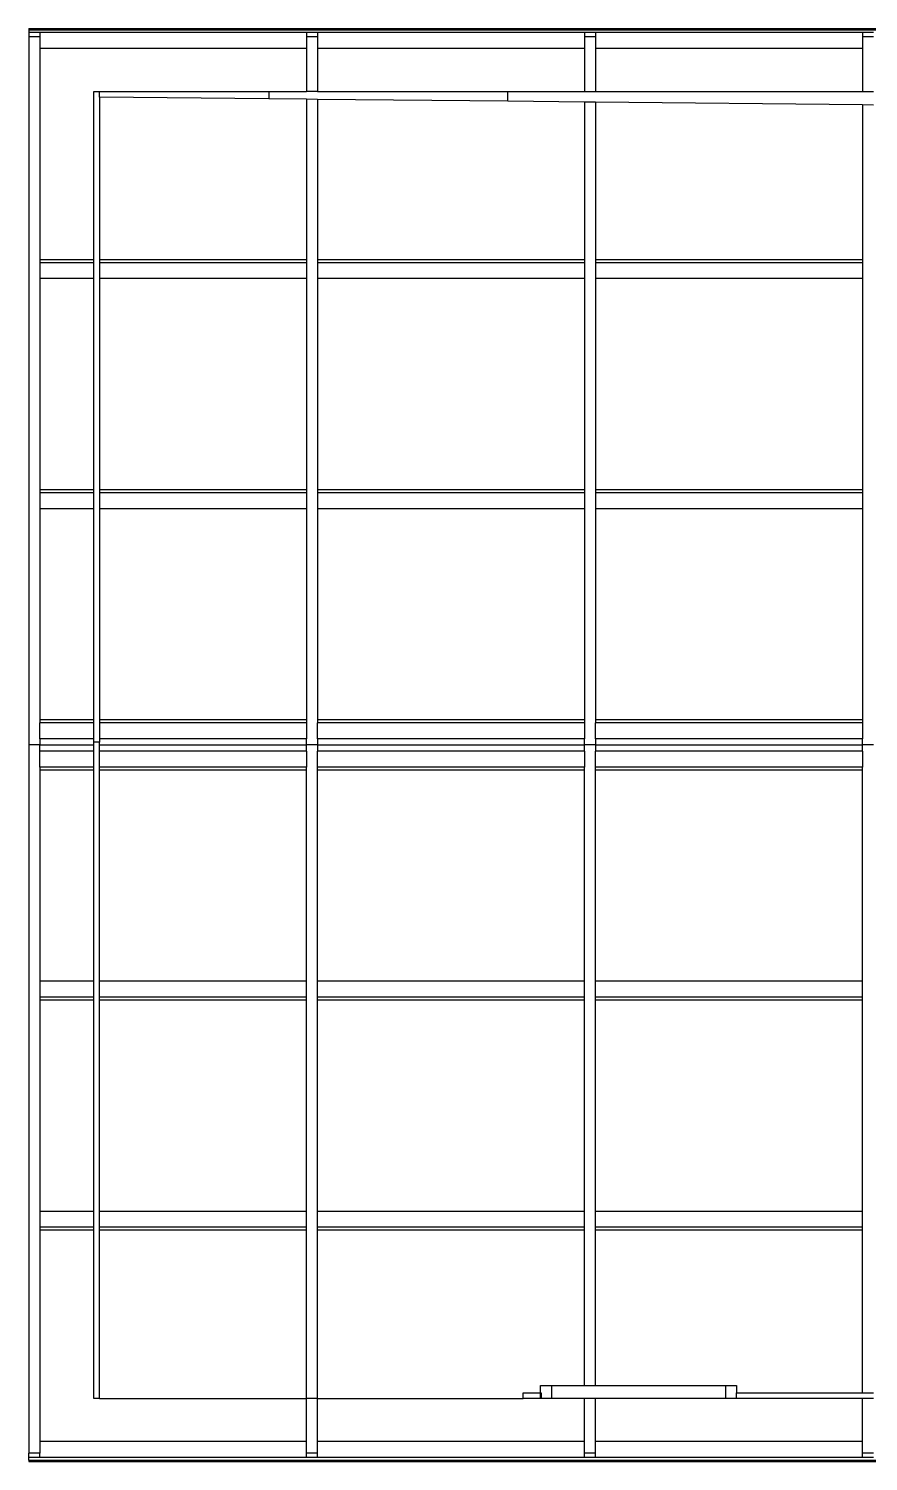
# Model space of a CAD drawing. Header units: metres. Extents: x 258817 to 259192, y 1878716 to 1878911.
# Drawn here: x 259006.74 to 259010.61, y 1878902.76 to 1878909.36 of the extents above; entities that cross this region are included whole.
import ezdxf

# ---------------------------------------------------------------- set-up
doc = ezdxf.new("R2010")
doc.units = ezdxf.units.M
doc.header["$MEASUREMENT"] = 0
doc.layers.add('SectionCutEdges', color=1, linetype='Continuous')

msp = doc.modelspace()

# ---------------------------------------------------------------- linework, layer by layer
for p, q in [((259006.74104, 1878909.35762), (259006.74104, 1878909.35248)), ((259006.74104, 1878909.35762), (259011.66104, 1878909.35762)), ((259006.74104, 1878909.35248), (259006.74104, 1878909.33943)), ((259006.74104, 1878909.35248), (259011.66104, 1878909.35248)), ((259006.79184, 1878909.33943), (259006.74104, 1878909.33943)), ((259006.74104, 1878909.33943), (259006.74104, 1878909.31986)), ((259006.79184, 1878909.31986), (259006.74104, 1878909.31986)), ((259006.74104, 1878909.31986), (259006.74104, 1878906.05757)), ((259006.79184, 1878909.33943), (259006.79184, 1878909.31986)), ((259008.02024, 1878909.33943), (259006.79184, 1878909.33943)), ((259006.79184, 1878909.31986), (259006.79184, 1878909.26579)), ((259008.07104, 1878909.33943), (259008.02024, 1878909.33943)), ((259008.02024, 1878909.33943), (259008.02024, 1878909.31986)), ((259008.07104, 1878909.31986), (259008.02024, 1878909.31986)), ((259008.02024, 1878909.31986), (259008.02024, 1878909.26579)), ((259008.07104, 1878909.33943), (259008.07104, 1878909.31986)), ((259009.30024, 1878909.33943), (259008.07104, 1878909.33943)), ((259008.07104, 1878909.31986), (259008.07104, 1878909.26579)), ((259009.35104, 1878909.33943), (259009.30024, 1878909.33943)), ((259009.30024, 1878909.33943), (259009.30024, 1878909.31986)), ((259009.35104, 1878909.31986), (259009.30024, 1878909.31986)), ((259009.30024, 1878909.31986), (259009.30024, 1878909.26579)), ((259009.35104, 1878909.33943), (259009.35104, 1878909.31986)), ((259010.58024, 1878909.33943), (259009.35104, 1878909.33943)), ((259009.35104, 1878909.31986), (259009.35104, 1878909.26579)), ((259010.63104, 1878909.33943), (259010.58024, 1878909.33943)), ((259010.58024, 1878909.33943), (259010.58024, 1878909.31986)), ((259010.63104, 1878909.31986), (259010.58024, 1878909.31986)), ((259010.58024, 1878909.31986), (259010.58024, 1878909.26579)), ((259008.02024, 1878909.26579), (259006.79184, 1878909.26579)), ((259006.79184, 1878909.26579), (259006.79184, 1878908.29261)), ((259008.02024, 1878909.26579), (259008.02024, 1878909.06757)), ((259009.30024, 1878909.26579), (259008.07104, 1878909.26579)), ((259008.07104, 1878909.26579), (259008.07104, 1878909.06757)), ((259009.30024, 1878909.26579), (259009.30024, 1878909.06757)), ((259010.58024, 1878909.26579), (259009.35104, 1878909.26579)), ((259009.35104, 1878909.26579), (259009.35104, 1878909.06757)), ((259010.58024, 1878909.26579), (259010.58024, 1878909.06757)), ((259007.84733, 1878909.06757), (259008.02024, 1878909.06757)), ((259008.07104, 1878909.06757), (259008.02024, 1878909.06757)), ((259008.07104, 1878909.06757), (259008.94739, 1878909.06757)), ((259008.02024, 1878909.0324), (259007.84699, 1878909.03418)), ((259008.02024, 1878909.0324), (259008.02024, 1878908.29261)), ((259008.07104, 1878909.03188), (259008.02024, 1878909.0324)), ((259008.94693, 1878909.02292), (259008.07104, 1878909.03188)), ((259008.07104, 1878909.03188), (259008.07104, 1878908.29261)), ((259009.30024, 1878909.0193), (259009.30024, 1878908.29261)), ((259009.35104, 1878909.01878), (259009.35104, 1878908.29261)), ((259010.58024, 1878909.00619), (259010.58024, 1878908.29261)), ((259007.04104, 1878908.29261), (259006.79184, 1878908.29261)), ((259006.79184, 1878908.29261), (259006.79184, 1878908.27956)), ((259007.04104, 1878908.27956), (259006.79184, 1878908.27956)), ((259006.79184, 1878908.27956), (259006.79184, 1878908.20592)), ((259008.02024, 1878908.29261), (259007.06644, 1878908.29261)), ((259008.02024, 1878908.27956), (259007.06644, 1878908.27956)), ((259008.02024, 1878908.29261), (259008.02024, 1878908.27956)), ((259008.02024, 1878908.27956), (259008.02024, 1878908.20592)), ((259009.30024, 1878908.29261), (259008.07104, 1878908.29261)), ((259008.07104, 1878908.29261), (259008.07104, 1878908.27956)), ((259009.30024, 1878908.27956), (259008.07104, 1878908.27956)), ((259008.07104, 1878908.27956), (259008.07104, 1878908.20592)), ((259009.30024, 1878908.29261), (259009.30024, 1878908.27956)), ((259009.30024, 1878908.27956), (259009.30024, 1878908.20592)), ((259010.58024, 1878908.29261), (259009.35104, 1878908.29261)), ((259009.35104, 1878908.29261), (259009.35104, 1878908.27956)), ((259010.58024, 1878908.27956), (259009.35104, 1878908.27956)), ((259009.35104, 1878908.27956), (259009.35104, 1878908.20592)), ((259010.58024, 1878908.29261), (259010.58024, 1878908.27956)), ((259010.58024, 1878908.27956), (259010.58024, 1878908.20592)), ((259007.04104, 1878908.20592), (259006.79184, 1878908.20592)), ((259006.79184, 1878908.20592), (259006.79184, 1878907.23274)), ((259008.02024, 1878908.20592), (259007.06644, 1878908.20592)), ((259008.02024, 1878908.20592), (259008.02024, 1878907.23274)), ((259009.30024, 1878908.20592), (259008.07104, 1878908.20592)), ((259008.07104, 1878908.20592), (259008.07104, 1878907.23274)), ((259009.30024, 1878908.20592), (259009.30024, 1878907.23274)), ((259010.58024, 1878908.20592), (259009.35104, 1878908.20592)), ((259009.35104, 1878908.20592), (259009.35104, 1878907.23274)), ((259010.58024, 1878908.20592), (259010.58024, 1878907.23274)), ((259007.04104, 1878907.23274), (259006.79184, 1878907.23274)), ((259006.79184, 1878907.23274), (259006.79184, 1878907.21969)), ((259007.04104, 1878907.21969), (259006.79184, 1878907.21969)), ((259006.79184, 1878907.21969), (259006.79184, 1878907.14605)), ((259008.02024, 1878907.23274), (259007.06644, 1878907.23274)), ((259008.02024, 1878907.21969), (259007.06644, 1878907.21969)), ((259008.02024, 1878907.23274), (259008.02024, 1878907.21969)), ((259008.02024, 1878907.21969), (259008.02024, 1878907.14605)), ((259009.30024, 1878907.23274), (259008.07104, 1878907.23274)), ((259008.07104, 1878907.23274), (259008.07104, 1878907.21969)), ((259009.30024, 1878907.21969), (259008.07104, 1878907.21969)), ((259008.07104, 1878907.21969), (259008.07104, 1878907.14605)), ((259009.30024, 1878907.23274), (259009.30024, 1878907.21969)), ((259009.30024, 1878907.21969), (259009.30024, 1878907.14605)), ((259010.58024, 1878907.23274), (259009.35104, 1878907.23274)), ((259009.35104, 1878907.23274), (259009.35104, 1878907.21969)), ((259010.58024, 1878907.21969), (259009.35104, 1878907.21969)), ((259009.35104, 1878907.21969), (259009.35104, 1878907.14605)), ((259010.58024, 1878907.23274), (259010.58024, 1878907.21969)), ((259010.58024, 1878907.21969), (259010.58024, 1878907.14605)), ((259007.04104, 1878907.14605), (259006.79184, 1878907.14605)), ((259006.79184, 1878907.14605), (259006.79184, 1878906.17287)), ((259008.02024, 1878907.14605), (259007.06644, 1878907.14605)), ((259008.02024, 1878907.14605), (259008.02024, 1878906.17287)), ((259009.30024, 1878907.14605), (259008.07104, 1878907.14605)), ((259008.07104, 1878907.14605), (259008.07104, 1878906.17287)), ((259009.30024, 1878907.14605), (259009.30024, 1878906.17287)), ((259010.58024, 1878907.14605), (259009.35104, 1878907.14605)), ((259009.35104, 1878907.14605), (259009.35104, 1878906.17287)), ((259010.58024, 1878907.14605), (259010.58024, 1878906.17287)), ((259007.04104, 1878906.17287), (259006.79184, 1878906.17287)), ((259006.79184, 1878906.17287), (259006.79184, 1878906.15982)), ((259007.04104, 1878906.15982), (259006.79184, 1878906.15982)), ((259006.79184, 1878906.08618), (259006.79184, 1878906.15982)), ((259008.02024, 1878906.17287), (259007.06644, 1878906.17287)), ((259008.02024, 1878906.15982), (259007.06644, 1878906.15982)), ((259008.02024, 1878906.17287), (259008.02024, 1878906.15982)), ((259008.02024, 1878906.15982), (259008.02024, 1878906.08618)), ((259009.30024, 1878906.17287), (259008.07104, 1878906.17287)), ((259008.07104, 1878906.17287), (259008.07104, 1878906.15982)), ((259009.30024, 1878906.15982), (259008.07104, 1878906.15982)), ((259008.07104, 1878906.08618), (259008.07104, 1878906.15982)), ((259009.30024, 1878906.17287), (259009.30024, 1878906.15982)), ((259009.30024, 1878906.15982), (259009.30024, 1878906.08618)), ((259010.58024, 1878906.17287), (259009.35104, 1878906.17287)), ((259009.35104, 1878906.17287), (259009.35104, 1878906.15982)), ((259010.58024, 1878906.15982), (259009.35104, 1878906.15982)), ((259009.35104, 1878906.08618), (259009.35104, 1878906.15982)), ((259010.58024, 1878906.17287), (259010.58024, 1878906.15982)), ((259010.58024, 1878906.15982), (259010.58024, 1878906.08618)), ((259007.04104, 1878906.08618), (259006.79184, 1878906.08618)), ((259006.79184, 1878906.08618), (259006.79184, 1878906.05757)), ((259008.02024, 1878906.08618), (259007.06644, 1878906.08618)), ((259007.06644, 1878906.05757), (259007.06644, 1878906.07027)), ((259008.02024, 1878906.05757), (259008.02024, 1878906.08618)), ((259009.30024, 1878906.08618), (259008.07104, 1878906.08618)), ((259008.07104, 1878906.08618), (259008.07104, 1878906.05757)), ((259009.30024, 1878906.05757), (259009.30024, 1878906.08618)), ((259010.58024, 1878906.08618), (259009.35104, 1878906.08618)), ((259009.35104, 1878906.08618), (259009.35104, 1878906.05757)), ((259010.58024, 1878906.05757), (259010.58024, 1878906.08618)), ((259006.79184, 1878906.05757), (259006.74104, 1878906.05757)), ((259006.74104, 1878906.05757), (259006.74104, 1878902.79527)), ((259006.79184, 1878906.05757), (259007.04104, 1878906.05757)), ((259006.79184, 1878906.02896), (259006.79184, 1878906.05757)), ((259007.04104, 1878906.02896), (259006.79184, 1878906.02896)), ((259006.79184, 1878905.95531), (259006.79184, 1878906.02896)), ((259007.06644, 1878906.05757), (259008.02024, 1878906.05757)), ((259007.06644, 1878906.02896), (259007.06644, 1878906.05757)), ((259008.02024, 1878906.02896), (259007.06644, 1878906.02896)), ((259007.06644, 1878905.95531), (259007.06644, 1878906.02896)), ((259008.07104, 1878906.05757), (259008.02024, 1878906.05757)), ((259008.02024, 1878906.02896), (259008.02024, 1878906.05757)), ((259008.02024, 1878906.02896), (259008.02024, 1878905.95531)), ((259008.07104, 1878906.05757), (259009.30024, 1878906.05757)), ((259008.07104, 1878906.05757), (259008.07104, 1878906.02896)), ((259009.30024, 1878906.02896), (259008.07104, 1878906.02896)), ((259008.07104, 1878905.95531), (259008.07104, 1878906.02896)), ((259009.35104, 1878906.05757), (259009.30024, 1878906.05757)), ((259009.30024, 1878906.02896), (259009.30024, 1878906.05757)), ((259009.30024, 1878906.02896), (259009.30024, 1878905.95531)), ((259009.35104, 1878906.05757), (259010.58024, 1878906.05757)), ((259009.35104, 1878906.05757), (259009.35104, 1878906.02896)), ((259010.58024, 1878906.02896), (259009.35104, 1878906.02896)), ((259009.35104, 1878905.95531), (259009.35104, 1878906.02896)), ((259010.63104, 1878906.05757), (259010.58024, 1878906.05757)), ((259010.58024, 1878906.02896), (259010.58024, 1878906.05757)), ((259010.58024, 1878906.02896), (259010.58024, 1878905.95531)), ((259007.04104, 1878905.95531), (259006.79184, 1878905.95531)), ((259006.79184, 1878905.95531), (259006.79184, 1878905.94227)), ((259007.04104, 1878905.94227), (259006.79184, 1878905.94227)), ((259006.79184, 1878905.94227), (259006.79184, 1878904.96909)), ((259008.02024, 1878905.95531), (259007.06644, 1878905.95531)), ((259007.06644, 1878905.94227), (259007.06644, 1878905.95531)), ((259008.02024, 1878905.94227), (259007.06644, 1878905.94227)), ((259007.06644, 1878904.96909), (259007.06644, 1878905.94227)), ((259008.02024, 1878905.94227), (259008.02024, 1878905.95531)), ((259008.02024, 1878904.96909), (259008.02024, 1878905.94227)), ((259009.30024, 1878905.95531), (259008.07104, 1878905.95531)), ((259008.07104, 1878905.94227), (259008.07104, 1878905.95531)), ((259009.30024, 1878905.94227), (259008.07104, 1878905.94227)), ((259008.07104, 1878904.96909), (259008.07104, 1878905.94227)), ((259009.30024, 1878905.94227), (259009.30024, 1878905.95531)), ((259009.30024, 1878904.96909), (259009.30024, 1878905.94227)), ((259010.58024, 1878905.95531), (259009.35104, 1878905.95531)), ((259009.35104, 1878905.94227), (259009.35104, 1878905.95531)), ((259010.58024, 1878905.94227), (259009.35104, 1878905.94227)), ((259009.35104, 1878904.96909), (259009.35104, 1878905.94227)), ((259010.58024, 1878905.94227), (259010.58024, 1878905.95531)), ((259010.58024, 1878904.96909), (259010.58024, 1878905.94227)), ((259007.04104, 1878904.96909), (259006.79184, 1878904.96909)), ((259006.79184, 1878904.96909), (259006.79184, 1878904.89544)), ((259008.02024, 1878904.96909), (259007.06644, 1878904.96909)), ((259007.06644, 1878904.89544), (259007.06644, 1878904.96909)), ((259008.02024, 1878904.89544), (259008.02024, 1878904.96909)), ((259009.30024, 1878904.96909), (259008.07104, 1878904.96909)), ((259008.07104, 1878904.89544), (259008.07104, 1878904.96909)), ((259009.30024, 1878904.89544), (259009.30024, 1878904.96909)), ((259010.58024, 1878904.96909), (259009.35104, 1878904.96909)), ((259009.35104, 1878904.89544), (259009.35104, 1878904.96909)), ((259010.58024, 1878904.89544), (259010.58024, 1878904.96909)), ((259007.04104, 1878904.89544), (259006.79184, 1878904.89544)), ((259006.79184, 1878904.89544), (259006.79184, 1878904.8824)), ((259007.04104, 1878904.8824), (259006.79184, 1878904.8824)), ((259006.79184, 1878904.8824), (259006.79184, 1878903.90922)), ((259008.02024, 1878904.89544), (259007.06644, 1878904.89544)), ((259007.06644, 1878904.8824), (259007.06644, 1878904.89544)), ((259008.02024, 1878904.8824), (259007.06644, 1878904.8824)), ((259007.06644, 1878903.90922), (259007.06644, 1878904.8824)), ((259008.02024, 1878904.8824), (259008.02024, 1878904.89544)), ((259008.02024, 1878903.90922), (259008.02024, 1878904.8824)), ((259009.30024, 1878904.89544), (259008.07104, 1878904.89544)), ((259008.07104, 1878904.8824), (259008.07104, 1878904.89544)), ((259009.30024, 1878904.8824), (259008.07104, 1878904.8824)), ((259008.07104, 1878903.90922), (259008.07104, 1878904.8824)), ((259009.30024, 1878904.8824), (259009.30024, 1878904.89544)), ((259009.30024, 1878903.90922), (259009.30024, 1878904.8824)), ((259010.58024, 1878904.89544), (259009.35104, 1878904.89544)), ((259009.35104, 1878904.8824), (259009.35104, 1878904.89544)), ((259010.58024, 1878904.8824), (259009.35104, 1878904.8824)), ((259009.35104, 1878903.90922), (259009.35104, 1878904.8824)), ((259010.58024, 1878904.8824), (259010.58024, 1878904.89544)), ((259010.58024, 1878903.90922), (259010.58024, 1878904.8824)), ((259007.04104, 1878903.90922), (259006.79184, 1878903.90922)), ((259006.79184, 1878903.90922), (259006.79184, 1878903.83557)), ((259008.02024, 1878903.90922), (259007.06644, 1878903.90922)), ((259007.06644, 1878903.83557), (259007.06644, 1878903.90922)), ((259008.02024, 1878903.83557), (259008.02024, 1878903.90922)), ((259009.30024, 1878903.90922), (259008.07104, 1878903.90922)), ((259008.07104, 1878903.83557), (259008.07104, 1878903.90922)), ((259009.30024, 1878903.83557), (259009.30024, 1878903.90922)), ((259010.58024, 1878903.90922), (259009.35104, 1878903.90922)), ((259009.35104, 1878903.83557), (259009.35104, 1878903.90922)), ((259010.58024, 1878903.83557), (259010.58024, 1878903.90922)), ((259007.04104, 1878903.83557), (259006.79184, 1878903.83557)), ((259006.79184, 1878903.83557), (259006.79184, 1878903.82252)), ((259007.04104, 1878903.82252), (259006.79184, 1878903.82252)), ((259006.79184, 1878903.82252), (259006.79184, 1878902.84934)), ((259008.02024, 1878903.83557), (259007.06644, 1878903.83557)), ((259007.06644, 1878903.82252), (259007.06644, 1878903.83557)), ((259008.02024, 1878903.82252), (259007.06644, 1878903.82252)), ((259007.06644, 1878903.04757), (259007.06644, 1878903.82252)), ((259008.02024, 1878903.82252), (259008.02024, 1878903.83557)), ((259008.02024, 1878903.04757), (259008.02024, 1878903.82252)), ((259009.30024, 1878903.83557), (259008.07104, 1878903.83557)), ((259008.07104, 1878903.82252), (259008.07104, 1878903.83557)), ((259009.30024, 1878903.82252), (259008.07104, 1878903.82252)), ((259008.07104, 1878903.04757), (259008.07104, 1878903.82252)), ((259009.30024, 1878903.82252), (259009.30024, 1878903.83557)), ((259009.30024, 1878903.10757), (259009.30024, 1878903.82252)), ((259010.58024, 1878903.83557), (259009.35104, 1878903.83557)), ((259009.35104, 1878903.82252), (259009.35104, 1878903.83557)), ((259010.58024, 1878903.82252), (259009.35104, 1878903.82252)), ((259009.35104, 1878903.10757), (259009.35104, 1878903.82252)), ((259010.58024, 1878903.82252), (259010.58024, 1878903.83557)), ((259010.58024, 1878903.07297), (259010.58024, 1878903.82252)), ((259008.02024, 1878902.84934), (259008.02024, 1878903.04757)), ((259008.07104, 1878902.84934), (259008.07104, 1878903.04757)), ((259009.30024, 1878902.84934), (259009.30024, 1878903.04757)), ((259009.35104, 1878902.84934), (259009.35104, 1878903.04757)), ((259010.58024, 1878902.84934), (259010.58024, 1878903.04757)), ((259008.02024, 1878902.84934), (259006.79184, 1878902.84934)), ((259006.79184, 1878902.84934), (259006.79184, 1878902.79527)), ((259008.02024, 1878902.79527), (259008.02024, 1878902.84934)), ((259009.30024, 1878902.84934), (259008.07104, 1878902.84934)), ((259008.07104, 1878902.79527), (259008.07104, 1878902.84934)), ((259009.30024, 1878902.79527), (259009.30024, 1878902.84934)), ((259010.58024, 1878902.84934), (259009.35104, 1878902.84934)), ((259009.35104, 1878902.79527), (259009.35104, 1878902.84934)), ((259010.58024, 1878902.79527), (259010.58024, 1878902.84934)), ((259006.79184, 1878902.79527), (259006.74104, 1878902.79527)), ((259006.74104, 1878902.7757), (259006.74104, 1878902.79527)), ((259006.74104, 1878902.76265), (259006.74104, 1878902.7757)), ((259006.79184, 1878902.7757), (259006.74104, 1878902.7757)), ((259006.79184, 1878902.7757), (259006.79184, 1878902.79527)), ((259008.02024, 1878902.7757), (259006.79184, 1878902.7757)), ((259008.07104, 1878902.79527), (259008.02024, 1878902.79527)), ((259008.02024, 1878902.7757), (259008.02024, 1878902.79527)), ((259008.07104, 1878902.7757), (259008.02024, 1878902.7757)), ((259008.07104, 1878902.7757), (259008.07104, 1878902.79527)), ((259009.30024, 1878902.7757), (259008.07104, 1878902.7757)), ((259009.35104, 1878902.79527), (259009.30024, 1878902.79527)), ((259009.30024, 1878902.7757), (259009.30024, 1878902.79527)), ((259009.35104, 1878902.7757), (259009.30024, 1878902.7757)), ((259009.35104, 1878902.7757), (259009.35104, 1878902.79527)), ((259010.58024, 1878902.7757), (259009.35104, 1878902.7757)), ((259010.63104, 1878902.79527), (259010.58024, 1878902.79527)), ((259010.58024, 1878902.7757), (259010.58024, 1878902.79527)), ((259010.63104, 1878902.7757), (259010.58024, 1878902.7757)), ((259006.74104, 1878902.76265), (259006.74104, 1878902.75752)), ((259006.74104, 1878902.76265), (259011.66104, 1878902.76265)), ((259006.74104, 1878902.75752), (259011.66104, 1878902.75752))]:
    msp.add_line(p, q)
at = {"layer": 'SectionCutEdges'}
for p, q in [((259007.04104, 1878908.29261), (259007.04104, 1878909.06757)), ((259007.04104, 1878909.06757), (259007.06644, 1878909.06757)), ((259007.06644, 1878909.04217), (259007.06644, 1878909.06757)), ((259007.06644, 1878909.06757), (259007.84733, 1878909.06757)), ((259007.06644, 1878909.04217), (259007.06644, 1878908.29261)), ((259007.84699, 1878909.03418), (259007.06644, 1878909.04217)), ((259007.84733, 1878909.06757), (259007.84699, 1878909.03418)), ((259008.94693, 1878909.02292), (259008.94739, 1878909.06757)), ((259008.94739, 1878909.06757), (259009.30024, 1878909.06757)), ((259009.30024, 1878909.06757), (259009.35104, 1878909.06757)), ((259009.35104, 1878909.06757), (259010.58024, 1878909.06757)), ((259010.58024, 1878909.06757), (259010.63104, 1878909.06757)), ((259009.30024, 1878909.0193), (259008.94693, 1878909.02292)), ((259009.35104, 1878909.01878), (259009.30024, 1878909.0193)), ((259010.58024, 1878909.00619), (259009.35104, 1878909.01878)), ((259010.63104, 1878909.00567), (259010.58024, 1878909.00619)), ((259007.04104, 1878908.27956), (259007.04104, 1878908.29261)), ((259007.04104, 1878908.20592), (259007.04104, 1878908.27956)), ((259007.06644, 1878908.29261), (259007.06644, 1878908.27956)), ((259007.06644, 1878908.27956), (259007.06644, 1878908.20592)), ((259007.04104, 1878907.23274), (259007.04104, 1878908.20592)), ((259007.06644, 1878908.20592), (259007.06644, 1878907.23274)), ((259007.04104, 1878907.21969), (259007.04104, 1878907.23274)), ((259007.04104, 1878907.14605), (259007.04104, 1878907.21969)), ((259007.06644, 1878907.23274), (259007.06644, 1878907.21969)), ((259007.06644, 1878907.21969), (259007.06644, 1878907.14605)), ((259007.04104, 1878906.17287), (259007.04104, 1878907.14605)), ((259007.06644, 1878907.14605), (259007.06644, 1878906.17287)), ((259007.04104, 1878906.15982), (259007.04104, 1878906.17287)), ((259007.04104, 1878906.08618), (259007.04104, 1878906.15982)), ((259007.06644, 1878906.17287), (259007.06644, 1878906.15982)), ((259007.06644, 1878906.15982), (259007.06644, 1878906.08618)), ((259007.04104, 1878906.07027), (259007.04104, 1878906.08618)), ((259007.06644, 1878906.07027), (259007.04104, 1878906.07027)), ((259007.04104, 1878906.05757), (259007.04104, 1878906.07027)), ((259007.06644, 1878906.08618), (259007.06644, 1878906.07027)), ((259007.04104, 1878906.02896), (259007.04104, 1878906.05757)), ((259007.04104, 1878905.95531), (259007.04104, 1878906.02896)), ((259007.04104, 1878905.94227), (259007.04104, 1878905.95531)), ((259007.04104, 1878904.96909), (259007.04104, 1878905.94227)), ((259007.04104, 1878904.89544), (259007.04104, 1878904.96909)), ((259007.04104, 1878904.8824), (259007.04104, 1878904.89544)), ((259007.04104, 1878903.90922), (259007.04104, 1878904.8824)), ((259007.04104, 1878903.83557), (259007.04104, 1878903.90922)), ((259007.04104, 1878903.82252), (259007.04104, 1878903.83557)), ((259007.04104, 1878903.04757), (259007.04104, 1878903.82252)), ((259009.09804, 1878903.07297), (259009.09804, 1878903.10757)), ((259009.09804, 1878903.10757), (259009.14804, 1878903.10757)), ((259009.14804, 1878903.10757), (259009.14804, 1878903.04757)), ((259009.14804, 1878903.10757), (259009.30024, 1878903.10757)), ((259009.30024, 1878903.10757), (259009.35104, 1878903.10757)), ((259009.35104, 1878903.10757), (259009.95104, 1878903.10757)), ((259009.95104, 1878903.10757), (259010.00104, 1878903.10757)), ((259009.95104, 1878903.04757), (259009.95104, 1878903.10757)), ((259010.00104, 1878903.10757), (259010.00104, 1878903.07297)), ((259007.06644, 1878903.04757), (259007.04104, 1878903.04757)), ((259007.06644, 1878903.04757), (259008.02024, 1878903.04757)), ((259008.07104, 1878903.04757), (259008.02024, 1878903.04757)), ((259008.07104, 1878903.04757), (259009.01834, 1878903.04757)), ((259009.01834, 1878903.04757), (259009.01834, 1878903.07297)), ((259009.01834, 1878903.07297), (259009.09804, 1878903.07297)), ((259009.09804, 1878903.04757), (259009.01834, 1878903.04757)), ((259009.09804, 1878903.07297), (259009.10104, 1878903.07297)), ((259009.09804, 1878903.04757), (259009.09804, 1878903.07297)), ((259009.10104, 1878903.04757), (259009.09804, 1878903.04757)), ((259009.10104, 1878903.07297), (259009.10104, 1878903.04757)), ((259009.14804, 1878903.04757), (259009.10104, 1878903.04757)), ((259009.30024, 1878903.04757), (259009.14804, 1878903.04757)), ((259009.35104, 1878903.04757), (259009.30024, 1878903.04757)), ((259009.95104, 1878903.04757), (259009.35104, 1878903.04757)), ((259010.00104, 1878903.04757), (259009.95104, 1878903.04757)), ((259010.00104, 1878903.07297), (259010.58024, 1878903.07297)), ((259010.00104, 1878903.04757), (259010.00104, 1878903.07297)), ((259010.58024, 1878903.04757), (259010.00104, 1878903.04757)), ((259010.58024, 1878903.07297), (259010.63104, 1878903.07297)), ((259010.63104, 1878903.04757), (259010.58024, 1878903.04757))]:
    msp.add_line(p, q, dxfattribs=at)

doc.saveas('drawing.dxf')
